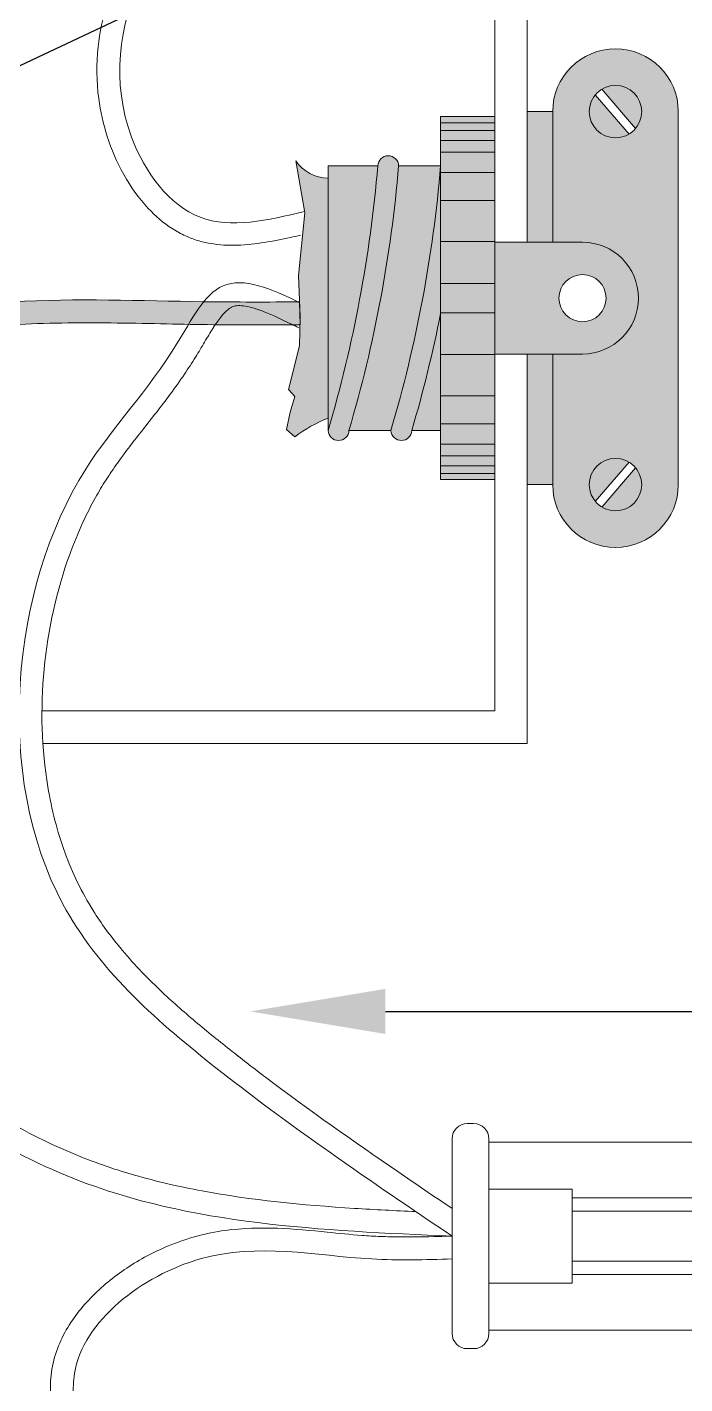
# Model space of a CAD drawing. Header units: millimetres. Extents: x 86 to 500, y -52 to 256.
# Drawn here: x 195.61 to 199.5, y 72.05 to 80.07 of the extents above; entities that cross this region are included whole.
import ezdxf

# ---------------------------------------------------------------- set-up
doc = ezdxf.new("R2010")
doc.units = ezdxf.units.MM

msp = doc.modelspace()

# ---------------------------------------------------------------- hatches: boundary and pattern name
at = {"lineweight": 0, "transparency": 33554687}
h = msp.add_hatch(color=9, dxfattribs=at)
h.dxf.hatch_style = 1
edge = h.paths.add_edge_path()
edge.add_line((190.1343837993942, 78.80148715797532), (190.3109868892031, 78.80148715797532))
edge.add_line((190.3109868892031, 78.80148715797532), (190.3109868892031, 79.57395103827639))
edge.add_ellipse((189.9393407155471, 79.57395103875297), major_axis=(0.2627935295942119, 0.2627935295942119), ratio=0.999999999999935, start_angle=314.9999999999981, end_angle=494.9999999999981)
edge.add_line((189.5676945418911, 79.57395103922954), (189.5676945411757, 77.36768878976))
edge.add_ellipse((189.9393407156066, 77.36768878964085), major_axis=(0.262793530142143, 0.262793530142143), ratio=0.9999999999999234, start_angle=134.9999999816297, end_angle=314.9999999816297)
edge.add_line((190.3109868900376, 77.36768878952171), (190.3109868900376, 78.14015267006016))
edge.add_line((190.3109868900376, 78.14015267006016), (190.1343837993942, 78.14015267053765))
edge.add_ellipse((190.1343837993942, 78.47081991425648), major_axis=(-0.2338170503498552, 0.2338170503498552), ratio=0.9999999999999839, start_angle=-45.00000000000051, end_angle=134.9999999999995, ccw=False)
edge = h.paths.add_edge_path(flags=16)
edge.add_ellipse((189.939340715249, 79.57395103827594), major_axis=(0.1097161613463365, 0.1097161613463365), ratio=0.9999999999998871, start_angle=225.0000000000032, end_angle=405.00000000000324, ccw=False)
edge.add_ellipse((189.939340715249, 79.57395103827594), major_axis=(0.1097161613463365, 0.1097161613463365), ratio=0.9999999999998871, start_angle=45.00000000000318, end_angle=225.0000000000032, ccw=False)
edge = h.paths.add_edge_path(flags=16)
edge.add_ellipse((189.939340715249, 77.36768878952125), major_axis=(0.1097161615148262, 0.1097161615148262), ratio=0.9999999999999781, start_angle=225.0000000000006, end_angle=405.0000000000006, ccw=False)
edge.add_ellipse((189.939340715249, 77.36768878952125), major_axis=(0.1097161615148262, 0.1097161615148262), ratio=0.9999999999999781, start_angle=45.00000000000068, end_angle=225.0000000000006, ccw=False)
h.paths.add_polyline_path([(190.4613851878241, 78.80148715797532), (190.4613851892547, 79.57395103899125), (190.3109868892031, 79.57395103827639), (190.3109868892031, 78.80148715797532)])
h.paths.add_polyline_path([(190.4613851900892, 77.36768878952171), (190.4613851892547, 78.14015267077593), (190.3109868900376, 78.14015267006016), (190.3109868900376, 77.36768878952171)])
h.paths.add_polyline_path([(198.7162082932793, 78.80148715773703), (198.7162082932793, 79.57395103851468), (198.5658099925124, 79.57395103875297), (198.5658099925124, 78.8014871582127)])
h.paths.add_polyline_path([(198.7162082925635, 77.36768878880503), (198.7162082925635, 78.14015266982187), (198.5658099925124, 78.14015266982187), (198.5658099925124, 77.36768878999828)])
edge = h.paths.add_edge_path()
edge.add_line((199.4595006407105, 77.36768878904513), (199.4595006407105, 79.57395103899125))
edge.add_ellipse((199.0878544669949, 79.57395103875297), major_axis=(0.262793529636328, 0.262793529636328), ratio=0.9999999999999937, start_angle=315.000000036736, end_angle=495.000000036736)
edge.add_line((198.7162082932793, 79.57395103851468), (198.7162082932793, 78.80148715773703))
edge.add_line((198.7162082932793, 78.80148715773703), (198.8928113817767, 78.8014871584528))
edge.add_ellipse((198.8928113821343, 78.47081991437608), major_axis=(0.2338170506029215, 0.2338170506029215), ratio=0.9999999999999619, start_angle=225.0000000619738, end_angle=405.00000006197376, ccw=False)
edge.add_line((198.892811382492, 78.14015267029936), (198.7162082925635, 78.14015266982187))
edge.add_line((198.7162082925635, 78.14015266982187), (198.7162082925635, 77.36768878880503))
edge.add_ellipse((199.087854466637, 77.36768878892508), major_axis=(-0.2627935298894002, 0.2627935298894002), ratio=0.9999999999999274, start_angle=45.0000000185104, end_angle=225.0000000185104)
edge = h.paths.add_edge_path(flags=16)
edge.add_ellipse((199.0878544666368, 77.36768878964085), major_axis=(-0.109716161599395, 0.109716161599395), ratio=0.9999999999999798, start_angle=-45.000000000000625, end_angle=134.9999999999994, ccw=False)
edge.add_ellipse((199.0878544666368, 77.36768878964085), major_axis=(-0.109716161599395, 0.109716161599395), ratio=0.9999999999999798, start_angle=134.9999999999994, end_angle=314.99999999999943, ccw=False)
edge = h.paths.add_edge_path(flags=16)
edge.add_ellipse((199.0878544669947, 79.57395103839508), major_axis=(-0.109716161430587, 0.109716161430587), ratio=0.999999999999829, start_angle=-44.99999986785042, end_angle=135.0000001321496, ccw=False)
edge.add_ellipse((199.0878544669947, 79.57395103839508), major_axis=(-0.109716161430587, 0.109716161430587), ratio=0.999999999999829, start_angle=135.0000001321496, end_angle=315.0000001321496, ccw=False)
h = msp.add_hatch(color=252, dxfattribs=at)
h.dxf.hatch_style = 1
edge = h.paths.add_edge_path()
edge.add_line((190.05865277942, 79.67314732757677), (189.8585891729192, 79.44145779124392))
edge.add_ellipse((189.9393407152135, 79.57395103763292), major_axis=(-0.1097161608916774, 0.1097161608916774), ratio=0.9999999999999055, start_angle=103.6386671987132, end_angle=135.0000000131162)
edge.add_ellipse((189.939340715516, 79.57395103883209), major_axis=(0.1097161617396069, 0.1097161617396069), ratio=0.9999999999999704, start_angle=224.9999999013887, end_angle=354.7402031685654)
edge = h.paths.add_edge_path()
edge.add_ellipse((189.9393407168547, 79.57395103820497), major_axis=(-0.1097161613965694, 0.1097161613965694), ratio=0.9999999999995967, start_angle=-76.36133221941517, end_angle=-44.99999940709)
edge.add_ellipse((189.9393407155318, 79.57395103841205), major_axis=(0.1097161612500874, 0.1097161612500874), ratio=0.9999999999999531, start_angle=45.00000010443824, end_angle=174.7402033698151)
edge.add_line((189.8200286525086, 79.47475474969087), (190.020092258175, 79.70644428602372))
edge = h.paths.add_edge_path()
edge.add_ellipse((189.9393407147973, 77.36768878968644), major_axis=(-0.1097161613980172, 0.1097161613980172), ratio=0.9999999999998797, start_angle=185.259796566013, end_angle=314.9999998331872)
edge.add_ellipse((189.9393407157046, 77.36768878889018), major_axis=(-0.1097161619610481, 0.1097161619610481), ratio=0.9999999999996345, start_angle=-44.99999983175279, end_angle=-13.63866701734272)
edge.add_line((189.8585891722038, 77.50018203631498), (190.0586527778702, 77.2684925006979))
edge = h.paths.add_edge_path()
edge.add_ellipse((189.9393407134561, 77.367688790308), major_axis=(0.1097161620711561, 0.1097161620711561), ratio=0.9999999999998637, start_angle=225.0000006620567, end_angle=256.3613334743858)
edge.add_line((190.020092258175, 77.2351955434433), (189.8200286517933, 77.4668850785838))
edge.add_ellipse((189.939340715342, 77.36768878967251), major_axis=(-0.1097161616217846, 0.1097161616217846), ratio=0.9999999999999871, start_angle=5.259796700270203, end_angle=134.9999999656386)
edge = h.paths.add_edge_path()
edge.add_ellipse((199.0878544663537, 79.57395103865042), major_axis=(-0.1097161612500097, 0.1097161612500097), ratio=0.9999999999999964, start_angle=185.2597966301026, end_angle=314.999999895479)
edge.add_ellipse((199.0878544653292, 79.57395103950512), major_axis=(0.1097161606456844, 0.1097161606456844), ratio=0.999999999999846, start_angle=44.99999951715563, end_angle=76.36133232948666)
edge.add_line((199.0071029243069, 79.70644428626201), (199.2071665293767, 79.47475474992916))
edge = h.paths.add_edge_path()
edge.add_ellipse((199.0878544661212, 79.57395103638459), major_axis=(-0.1097161600089429, 0.1097161600089429), ratio=0.9999999999997591, start_angle=135.0000004546835, end_angle=166.3613332688298)
edge.add_line((199.168606008847, 79.4414577917205), (198.9685424031811, 79.6731473271002))
edge.add_ellipse((199.0878544669738, 79.57395103859409), major_axis=(0.109716161571301, 0.109716161571301), ratio=0.9999999999999049, start_angle=95.25979687292083, end_angle=225.0000001398502)
edge = h.paths.add_edge_path()
edge.add_ellipse((199.0878544644884, 77.36768879025732), major_axis=(0.1097161611634776, 0.1097161611634776), ratio=0.9999999999995575, start_angle=13.63866639255873, end_angle=44.99999920670788)
edge.add_ellipse((199.0878544667277, 77.36768878961016), major_axis=(-0.109716161621097, 0.109716161621097), ratio=0.9999999999998829, start_angle=-44.99999996641899, end_angle=84.7402033005054)
edge.add_line((198.9685424031811, 77.2684925006979), (199.168606008847, 77.5001820358384))
edge = h.paths.add_edge_path()
edge.add_line((199.2071665293767, 77.46688507786894), (199.0071029235916, 77.23519554272752))
edge.add_ellipse((199.0878544670952, 77.3676887901623), major_axis=(0.1097161619681109, 0.1097161619681109), ratio=0.99999999999976, start_angle=193.6386670183855, end_angle=224.9999998307206)
edge.add_ellipse((199.0878544663535, 77.3676887891472), major_axis=(0.1097161612503381, 0.1097161612503381), ratio=0.9999999999999564, start_angle=225.0000001046061, end_angle=354.7402033699726)
h = msp.add_hatch(color=252, dxfattribs=at)
h.dxf.hatch_style = 1
h.paths.add_polyline_path([(198.3735009668664, 79.50736531511484), (198.3735009668664, 79.54454506078855), (198.0532729334429, 79.54454506126513), (198.0532729334429, 79.50736531535313)])
h.paths.add_polyline_path([(198.3735009668664, 79.4619234193915), (198.3735009668664, 79.50736531511484), (198.0532729334429, 79.50736531535313), (198.0532729334429, 79.46192341962978)])
h.paths.add_polyline_path([(198.3735009661511, 79.40408829871285), (198.3735009668664, 79.4619234193915), (198.0532729334429, 79.46192341962978), (198.0532729334429, 79.40408829895023)])
h.paths.add_polyline_path([(198.3735009661511, 79.33385988179361), (198.3735009661511, 79.40408829871285), (198.0532729334429, 79.40408829895023), (198.0532729334429, 79.33385988250848)])
h.paths.add_polyline_path([(198.3735009661511, 79.21405856648562), (198.3735009661511, 79.33385988179361), (198.0532729334429, 79.33385988250848), (198.0532729341582, 79.21405856624733)])
h.paths.add_polyline_path([(198.3735009668664, 79.0488152836906), (198.3735009661511, 79.21405856648562), (198.0532729341582, 79.21405856624733), (198.0532729334429, 79.0488152836906)])
h.paths.add_polyline_path([(198.3735009661511, 78.8050814344042), (198.3735009668664, 79.0488152836906), (198.0532729334429, 79.0488152836906), (198.0532729341582, 78.8050814344042)])
h.paths.add_polyline_path([(198.3735009661511, 78.55721651116528), (198.3735009661511, 78.8050814344042), (198.0532729341582, 78.8050814344042), (198.0532729341582, 78.55721651092699)])
h.paths.add_polyline_path([(198.3735009675817, 78.38442331782517), (198.3735009661511, 78.55721651116528), (198.0532729341582, 78.55721651092699), (198.0532729341582, 78.3844233171094)])
h.paths.add_polyline_path([(198.3735009653166, 78.13655839387047), (198.3735009675817, 78.38442331782517), (198.0532729341582, 78.3844233171094), (198.0532729348735, 78.13655839410785)])
h.paths.add_polyline_path([(198.3735009661511, 77.89282454482236), (198.3735009653166, 78.13655839387047), (198.0532729348735, 78.13655839410785), (198.0532729334429, 77.89282454553722)])
h.paths.add_polyline_path([(198.3735009661511, 77.72758126107328), (198.3735009661511, 77.89282454482236), (198.0532729334429, 77.89282454553722), (198.0532729334429, 77.72758126155077)])
h.paths.add_polyline_path([(198.3735009661511, 77.60777994624277), (198.3735009661511, 77.72758126107328), (198.0532729334429, 77.72758126155077), (198.0532729341582, 77.60777994624277)])
h.paths.add_polyline_path([(198.3735009661511, 77.53755152932263), (198.3735009661511, 77.60777994624277), (198.0532729341582, 77.60777994624277), (198.0532729341582, 77.53755152932263)])
h.paths.add_polyline_path([(198.3735009661511, 77.47971640864489), (198.3735009661511, 77.53755152932263), (198.0532729341582, 77.53755152932263), (198.0532729341582, 77.47971640864489)])
h.paths.add_polyline_path([(198.3735009661511, 77.43427451363732), (198.3735009661511, 77.47971640864489), (198.0532729341582, 77.47971640864489), (198.0532729341582, 77.43427451339721)])
h.paths.add_polyline_path([(198.3735009661511, 77.39709476772441), (198.3735009661511, 77.43427451363732), (198.0532729341582, 77.43427451339721), (198.0532729341582, 77.39709476772441)])
edge = h.paths.add_edge_path()
edge.add_line((197.3878218515717, 77.7616827437032), (197.3878218515717, 79.1799570840949))
edge.add_ellipse((197.3927958213281, 79.41992102314447), major_axis=(-0.1697165761193489, 0.1697165761193489), ratio=0.999999999999853, start_angle=79.93108535285631, end_angle=133.8125437880028, ccw=False)
edge.add_line((197.1960212050273, 79.28249037591104), (197.2498101083831, 78.97561908308126))
edge.add_line((197.2498101083831, 78.97561908308126), (197.2121578971939, 78.60414326373211))
edge.add_line((197.2121578971939, 78.60414326373211), (197.2229156782225, 78.36187649789917))
edge.add_line((197.2229156782225, 78.36187649789917), (197.2175367662505, 78.18959785286097))
edge.add_line((197.2175367662505, 78.18959785286097), (197.152990125616, 77.93117995539797))
edge.add_line((197.152990125616, 77.93117995539797), (197.1906423375205, 77.88811029354201))
edge.add_line((197.1906423375205, 77.88811029354201), (197.1637479058101, 77.79658723727334))
edge.add_line((197.1637479058101, 77.79658723727334), (197.1422323439912, 77.6942968529811))
edge.add_line((197.1422323439912, 77.6942968529811), (197.1906423360899, 77.65122719136343))
edge.add_ellipse((197.7341142828348, 76.91227438886517), major_axis=(-0.6486189178627155, 0.6486189178627155), ratio=0.9999999999999294, start_angle=337.1800654494336, end_angle=351.3330809705727, ccw=False)
edge = h.paths.add_edge_path(flags=17)
edge.add_line((197.6815982751452, 79.25328144470313), (197.3878218522861, 79.25328144446485))
edge.add_line((197.3878218522861, 79.25328144446485), (197.3878218501406, 77.68835838309406))
edge.add_ellipse((189.8185412171552, 79.9193438405818), major_axis=(5.579933037788791, 5.579933037788791), ratio=0.9999999999999811, start_angle=298.5775368000571, end_angle=310.1581582757589)
edge = h.paths.add_edge_path()
edge.add_ellipse((197.7432913299489, 79.25098592954052), major_axis=(0.04365376502037659, 0.04365376502037659), ratio=0.9999999999931558, start_angle=317.1309158943037, end_angle=492.8690845487553)
edge.add_ellipse((189.8185412172044, 79.91934384057257), major_axis=(5.579933037753474, 5.579933037753474), ratio=0.999999999999994, start_angle=298.57753680002094, end_angle=310.1581582757959, ccw=False)
edge.add_ellipse((197.4495149045783, 77.69065389846153), major_axis=(0.04365376476693103, 0.04365376476693103), ratio=0.9999999999999996, start_angle=137.1309156536804, end_angle=312.8690843463197)
edge.add_ellipse((189.941927324053, 79.91934384433938), major_axis=(-5.579933039880746, 5.579933039880746), ratio=0.9999999999999323, start_angle=208.5775367779489, end_angle=220.1581582536801)
edge = h.paths.add_edge_path()
edge.add_line((198.0532729334429, 79.2532814454189), (197.804984384735, 79.25328144518062))
edge.add_ellipse((189.9419273240609, 79.91934384433793), major_axis=(-5.579933039875407, 5.579933039875407), ratio=0.9999999999999885, start_angle=208.5775367779417, end_angle=220.1581582536844, ccw=False)
edge.add_line((197.511207959016, 77.68835838309406), (197.7594965098694, 77.68835838309406))
edge.add_ellipse((190.1902158726666, 79.91934383387826), major_axis=(-5.579933039308925, 5.579933039308925), ratio=0.9999999999999947, start_angle=208.5775368554016, end_angle=220.1581583311443)
edge = h.paths.add_edge_path()
edge.add_line((198.0532729341582, 78.3802535149207), (198.0532729334429, 79.2532814454189))
edge.add_ellipse((190.1902158726332, 79.91934383388454), major_axis=(-5.579933039332835, 5.579933039332835), ratio=0.99999999999999, start_angle=208.5775368554266, end_angle=220.1581583311195, ccw=False)
edge.add_ellipse((197.8211895638898, 77.69065389844599), major_axis=(0.0436537644717017, 0.0436537644717017), ratio=0.9999999999999997, start_angle=137.1309156536731, end_angle=312.8690843463269)
edge.add_ellipse((190.3136019860682, 79.91934385514344), major_axis=(-5.579933039923543, 5.579933039923543), ratio=0.999999999999807, start_angle=208.5775366963009, end_angle=213.7530331342626)
edge = h.paths.add_edge_path(flags=17)
edge.add_line((198.0532729341582, 77.68835838285577), (198.0532729341582, 78.3802535149207))
edge.add_ellipse((190.3136019861608, 79.91934385512064), major_axis=(5.579933039857196, 5.579933039857196), ratio=0.999999999999962, start_angle=298.5775366962642, end_angle=303.75303313428776, ccw=False)
edge.add_line((197.8828826179103, 77.68835838309406), (198.0532729341582, 77.68835838285577))
h = msp.add_hatch(color=9, dxfattribs=at)
h.dxf.hatch_style = 1
edge = h.paths.add_edge_path()
edge.add_line((190.6536942164495, 78.14015267053765), (190.6536942157342, 78.80148715749874))
edge.add_line((190.6536942157342, 78.80148715749874), (190.1343837993942, 78.80148715797532))
edge.add_ellipse((190.1343837993942, 78.47081991425648), major_axis=(0.2338170503498552, 0.2338170503498552), ratio=0.9999999999999839, start_angle=45.00000000000046, end_angle=225.0000000000005)
edge.add_line((190.1343837993942, 78.14015267053765), (190.6536942164495, 78.14015267053765))
edge = h.paths.add_edge_path(flags=16)
edge.add_ellipse((190.1343837990364, 78.4708199140182), major_axis=(0.09863673689451946, 0.09863673689451946), ratio=0.9999999999999111, start_angle=44.99999985300383, end_angle=224.9999998530037, ccw=False)
edge.add_ellipse((190.1343837990364, 78.4708199140182), major_axis=(0.09863673689451946, 0.09863673689451946), ratio=0.9999999999999111, start_angle=224.9999998530037, end_angle=404.9999998530037, ccw=False)
edge = h.paths.add_edge_path()
edge.add_ellipse((198.8928113821343, 78.47081991437608), major_axis=(0.2338170506029188, 0.2338170506029188), ratio=0.9999999999999843, start_angle=225.0000000619731, end_angle=405.0000000619731)
edge.add_line((198.8928113817767, 78.8014871584528), (198.3735009668664, 78.80148715869109))
edge.add_line((198.3735009668664, 78.80148715869109), (198.3735009653166, 78.14015266958359))
edge.add_line((198.3735009653166, 78.14015266958359), (198.892811382492, 78.14015267029936))
edge = h.paths.add_edge_path(flags=16)
edge.add_ellipse((198.892811382492, 78.4708199140182), major_axis=(0.09863673756849936, 0.09863673756849936), ratio=0.9999999999998963, start_angle=225.000000000003, end_angle=405.00000000000296, ccw=False)
edge.add_ellipse((198.892811382492, 78.4708199140182), major_axis=(0.09863673756849936, 0.09863673756849936), ratio=0.9999999999998963, start_angle=45.00000000000301, end_angle=225.000000000003, ccw=False)
h = msp.add_hatch(color=254, dxfattribs=at)
edge = h.paths.add_edge_path()
edge.add_line((187.1664936580257, 73.77197079793132), (187.1664936583958, 73.63418060049935))
edge.add_spline(control_points=[(187.1664936580257, 73.63418060079675), (187.4412580701903, 73.58125682488571), (187.7170131496989, 73.52832466569998), (188.4446265551643, 73.40549149600156), (188.8998187925415, 73.34534862676719), (189.6005079818562, 73.31827999058896), (189.8389374146061, 73.32006023064787), (190.232586275895, 73.34644899359864), (190.3860847702819, 73.3624026867501), (190.6474067784144, 73.40051446643974), (190.7547801897123, 73.41918486753639), (190.9694403750497, 73.46357073250874), (191.0766186394291, 73.489285273944), (191.3941375510291, 73.57827211085441), (191.6004884949522, 73.65332111350199), (191.9477908686005, 73.82527556506284), (192.0938255490857, 73.9155640062445), (192.2832653398111, 74.06964629617869), (192.3390986456477, 74.12092319384737), (192.4556246187287, 74.24367996684214), (192.5134827900731, 74.31643999687367), (192.617380056937, 74.46894582263121), (192.6634973493412, 74.54875046769303), (192.7963382255631, 74.81302647033863), (192.8652386461096, 75.0077436868296), (192.9829970286684, 75.40924472657207), (193.0318378918961, 75.61616632143159), (193.1316392105416, 76.02958851901167), (193.182584793885, 76.23607708207237), (193.2782445295649, 76.54352783409286), (193.3150411774711, 76.6493597523322), (193.3863780165509, 76.82596585074589), (193.4186331847506, 76.8980942272292), (193.48911730655, 77.03931823126004), (193.5272256148652, 77.10837598553826), (193.6495409518081, 77.30970111623901), (193.7417450464561, 77.43611085668726), (193.9244973120287, 77.64483672062033), (194.0119162733155, 77.73095278731489), (194.1819873952465, 77.87377239767193), (194.2632194385134, 77.93297290626651), (194.4074941382007, 78.02255991426591), (194.4690758927661, 78.05633263984782), (194.5949901374176, 78.11628741756613), (194.6596809490517, 78.14266833726106), (194.8910080514744, 78.22357843891314), (195.0661587465599, 78.26152916589854), (195.4306894244748, 78.30995836249531), (195.6199818074303, 78.32041621366625), (196.0052030484282, 78.32697521439695), (196.2011042590931, 78.3230917715182), (196.4896659457283, 78.31720895401122), (196.5826107203558, 78.31530230466069), (196.7673733552294, 78.31299702922024), (196.858896694501, 78.31252812567891), (197.0408498458461, 78.31243229809934), (197.1312780018645, 78.31280573788808), (197.2214002514676, 78.31333959594849)], knot_values=[0.6461580680801546, 0.6461580680801546, 0.6461580680801546, 0.6461580680801546, 21.45479789196638, 21.45479789196638, 55.15271753344817, 55.15271753344817, 72.26532692206275, 72.26532692206275, 83.07112840900795, 83.07112840900795, 90.51687257752101, 90.51687257752101, 97.96261674603407, 97.96261674603407, 112.8541050830602, 112.8541050830602, 124.9793082243575, 124.9793082243575, 130.4720305599364, 130.4720305599364, 137.2974250810933, 137.2974250810933, 144.1228196022501, 144.1228196022501, 159.1643611865532, 159.1643611865532, 174.2059027708562, 174.2059027708562, 189.2474443551593, 189.2474443551593, 197.3746427352723, 197.3746427352723, 203.2088291010777, 203.2088291010777, 209.0430154668831, 209.0430154668831, 220.711388198494, 220.711388198494, 230.1243593921866, 230.1243593921866, 238.0549608732645, 238.0549608732645, 243.7209598978692, 243.7209598978692, 249.386958922474, 249.386958922474, 263.4869699806436, 263.4869699806436, 277.5869810388132, 277.5869810388132, 291.6869920969828, 291.6869920969828, 298.3847528352711, 298.3847528352711, 305.0825135735593, 305.0825135735593, 311.7858297487566, 311.7858297487566, 311.7858297487566, 311.7858297487566], degree=3, periodic=0)
edge.add_line((197.2214002514676, 78.31333959594849), (197.2190633649877, 78.448631158858))
edge.add_spline(control_points=[(197.2190633644656, 78.4486311592209), (197.0319329734641, 78.4475266701329), (196.1121716256932, 78.44555497780948), (194.4906283310249, 78.56029705277615), (192.8579586435155, 76.71658098331591), (192.9242178159549, 74.19838355365755), (190.0174048519927, 73.22278716150413), (188.2909202777939, 73.55536752334774), (187.1664936580257, 73.77197079793132)], knot_values=[0, 0, 0, 0, 13.94361430568784, 68.25335162635707, 110.7329929612323, 180.9675987233705, 226.5730959240716, 311.7476788854763, 311.7476788854763, 311.7476788854763, 311.7476788854763], degree=3, periodic=0)

# ---------------------------------------------------------------- linework, layer by layer
at = {"linetype": 'ByBlock', "lineweight": -2, "transparency": 33554687}
for p, q in [((195.3843390134584, 79.76279546355335), (199.8205425878097, 81.849185917672)), ((197.7266758410115, 74.25185061827779), (199.8205425878097, 74.25185061827779))]:
    msp.add_line(p, q, dxfattribs=at)
at = {"lineweight": 0, "transparency": 33554687}
for p, q in [((198.5658099925124, 78.8014871582127), (198.5658099925124, 81.10475797501567)), ((198.3735009661511, 76.02919087949886), (198.3735009661511, 80.91244894877582)), ((199.0071029243069, 79.70644428626201), (199.2071665293767, 79.47475474992916)), ((198.9685424031811, 79.6731473271002), (199.168606008847, 79.4414577917205)), ((198.0532729341582, 77.39709476772441), (198.0532729334429, 79.54454506126513)), ((198.0532729334429, 79.54454506126513), (198.3735009668664, 79.54454506078855)), ((198.3735009668664, 79.54454506078855), (198.3735009661511, 77.39709476772441)), ((198.7162082932793, 79.57395103851468), (198.5658099925124, 79.57395103875297)), ((198.5658099925124, 79.57395103875297), (198.5658099925124, 78.8014871582127)), ((198.7162082932793, 78.80148715773703), (198.7162082932793, 79.57395103851468)), ((199.4595006407105, 79.57395103899125), (199.4595006407105, 77.36768878904513)), ((198.0532729334429, 79.50736531535313), (198.3735009668664, 79.50736531511484)), ((198.0532729334429, 79.46192341962978), (198.3735009668664, 79.4619234193915)), ((198.0532729334429, 79.40408829895023), (198.3735009661511, 79.40408829871285)), ((198.0532729334429, 79.33385988250848), (198.3735009661511, 79.33385988179361)), ((197.1960212050273, 79.28249037591104), (197.2498101083831, 78.97561908308035)), ((197.6815982751452, 79.25328144470313), (197.3878218522861, 79.25328144446485)), ((197.3878218522861, 79.25328144446485), (197.3878218501406, 77.68835838309406)), ((198.0532729334429, 79.2532814454189), (197.804984384735, 79.25328144518062)), ((198.0532729341582, 79.21405856624733), (198.3735009661511, 79.21405856648562)), ((198.0532729334429, 79.0488152836906), (198.3735009668664, 79.0488152836906)), ((197.2498101083831, 78.97561908308035), (197.2121578971939, 78.60414326373211)), ((198.0532729341582, 78.8050814344042), (198.3735009661511, 78.8050814344042)), ((198.3735009668664, 78.80148715869109), (198.8928113817767, 78.8014871584528)), ((197.2121578971939, 78.60414326373211), (197.2229156782225, 78.36187649789917)), ((198.0532729341582, 78.55721651092699), (198.3735009661511, 78.55721651116528)), ((197.2190633644656, 78.4486311592209), (197.2214002514676, 78.31333959594849)), ((197.2229156782225, 78.36187649789917), (197.2175367662505, 78.18959785286097)), ((198.0532729341582, 78.3844233171094), (198.3735009675817, 78.38442331782517)), ((197.2175367662505, 78.18959785286097), (197.152990125616, 77.93117995539797)), ((198.0532729348735, 78.13655839410785), (198.3735009653166, 78.13655839387047)), ((198.3735009653166, 78.14015266958359), (198.892811382492, 78.14015267029936)), ((198.5658099925124, 75.83688185206574), (198.5658099925124, 78.14015266982187)), ((198.5658099925124, 78.14015266982187), (198.5658099925124, 77.36768878999828)), ((198.7162082925635, 77.36768878880503), (198.7162082925635, 78.14015266982187)), ((197.152990125616, 77.93117995539797), (197.1906423375205, 77.88811029354201)), ((197.1906423375205, 77.88811029354201), (197.1637479058101, 77.79658723727334)), ((198.0532729334429, 77.89282454553722), (198.3735009661511, 77.89282454482236)), ((197.1637479058101, 77.79658723727334), (197.1422323439912, 77.6942968529811)), ((197.1422323439912, 77.6942968529811), (197.1906423360899, 77.65122719136343)), ((197.7594965098694, 77.68835838309406), (197.511207959016, 77.68835838309406)), ((198.0532729341582, 77.68835838285577), (197.8828826179103, 77.68835838309406)), ((198.0532729334429, 77.72758126155077), (198.3735009661511, 77.72758126107328)), ((198.0532729341582, 77.60777994624277), (198.3735009661511, 77.60777994624277)), ((198.0532729341582, 77.53755152932172), (198.3735009661511, 77.53755152932172)), ((198.0532729341582, 77.47971640864489), (198.3735009661511, 77.47971640864489)), ((198.9685424031811, 77.2684925006979), (199.168606008847, 77.5001820358384)), ((199.0071029235916, 77.23519554272752), (199.2071665293767, 77.46688507786894)), ((198.0532729341582, 77.43427451339721), (198.3735009661511, 77.43427451363732)), ((198.3735009661511, 77.39709476772441), (198.0532729341582, 77.39709476772441)), ((198.5658099925124, 77.36768878999828), (198.7162082925635, 77.36768878880503)), ((195.6945974847869, 76.02919087973714), (198.3735009661511, 76.02919087949886)), ((195.6999206351831, 75.83688185349638), (198.5658099925124, 75.83688185206574)), ((198.2486399787264, 73.58827040115466), (198.2110926092461, 73.5882704004398)), ((198.121052183231, 73.49822997490082), (198.121052183231, 72.34716907778875)), ((198.3386804039075, 72.34716907731217), (198.338680404742, 73.49822997561569)), ((199.6439513835505, 73.47935879293618), (198.3386804039075, 73.47935879222041)), ((198.3386804039075, 73.47935879222041), (198.338680404742, 72.36604026023087)), ((198.3386804031931, 73.20102919117107), (198.3386804031931, 72.64436986032615)), ((198.8314254179792, 73.20102919140936), (198.3386804031931, 73.20102919117107)), ((198.8314254186946, 72.64436986199507), (198.8314254179792, 73.20102919140936)), ((198.8314254186946, 73.14980709735028), (199.5960878508883, 73.14980709782776)), ((198.8314254194099, 73.07064559856553), (199.5960878508883, 73.07064559880382)), ((198.8314254186946, 72.77475345340736), (199.5960878500538, 72.77475345364746)), ((198.3386804031931, 72.64436986032615), (198.8314254186946, 72.64436986199507)), ((198.8314254179792, 72.69559195486181), (199.5960878508883, 72.69559195462352)), ((198.338680404742, 72.36604026023087), (199.6439513835505, 72.36604025999168)), ((198.2110926076963, 72.2571286517732), (198.2486399780111, 72.2571286517732))]:
    msp.add_line(p, q, dxfattribs=at)
for centre, major_axis, ratio, start_param, end_param in [((199.0878544666368, 79.57395103851468), (0.2627935297313138, 0.2627935297313138), 0.9999999999999821, 5.497787161972019, 8.639379815561812), ((199.0878544666368, 79.57395103851468), (0.1097161614241479, 0.1097161614241479), 0.9999999999999745, 5.497787143782125, 11.78097245096171), ((197.7432913299396, 79.25098592988161), (-0.04365376492148108, 0.04365376492148108), 0.9999999999966556, 3.964182309505933, 7.031391930733292), ((197.3927958222227, 79.41992102352287), (-0.1697165762139428, 0.1697165762139428), 0.9999999999998759, 1.395060508684902, 2.335469420353896), ((189.8185412185982, 79.91934383455282), (5.579933036646461, 5.579933036646461), 0.9999999999999344, 5.211161107558699, 5.413281027199368), ((189.9419273274736, 79.91934383407715), (5.579933036646461, 5.579933036646461), 0.9999999999999344, 5.211161107558699, 5.413281027199368), ((190.1902158776122, 79.91934383455282), (5.579933036646461, 5.579933036646461), 0.9999999999999344, 5.211161107558699, 5.413281027199368), ((198.8928113832073, 78.47081991449522), (-0.2338170504767203, 0.2338170504767203), 0.9999999999999307, 2.356194552037957, 5.49778720562775), ((198.8928113832073, 78.47081991449522), (-0.09863673715650544, 0.09863673715650544), 0.9999999999999304, 3.926990816987276, 10.21017612416686), ((190.313601986488, 79.91934383407715), (5.579933036645979, 5.579933036645979), 0.9999999999999711, 5.211161107558715, 5.30149062781978), ((197.7341142807797, 76.9122743898979), (0.6486189167248745, 0.6486189167248745), 0.9999999999994884, 1.172513300754624, 1.419530002275566), ((197.4495149056517, 77.69065389791649), (-0.04365376492148108, 0.04365376492148108), 0.9999999999966556, 0.8225896559161399, 3.889799277143498), ((197.8211895646647, 77.69065389791649), (-0.04365376492148108, 0.04365376492148108), 0.9999999999966556, 0.8225896559161399, 3.889799277143498), ((199.0878544666368, 77.36768878928342), (0.1097161614241479, 0.1097161614241479), 0.9999999999999745, 5.497787143782125, 11.78097245096171), ((199.0878544666368, 77.36768878928342), (0.2627935297313138, 0.2627935297313138), 0.9999999999999821, 2.356194508382226, 5.497787161972019), ((198.2110926090081, 73.49822997466276), (0.06366819564786456, 0.06366819564786456), 0.9999999999999905, 0.7853981607535269, 2.356194487548414), ((198.2486399789647, 73.4982299753774), (-0.06366819564802981, 0.06366819564802981), 0.9999999999998505, 3.926990819633767, 5.497787146428514), ((198.2110926084715, 72.34716907701363), (-0.06366819526843183, 0.06366819526843183), 0.9999999999999248, 0.7853981547889433, 2.356194481583764), ((198.2486399781898, 72.34716907749089), (0.06366819560590337, 0.06366819560590337), 0.9999999999999364, 3.926990815002434, 5.497787141797267)]:
    msp.add_ellipse(centre, major_axis=major_axis, ratio=ratio, start_param=start_param, end_param=end_param, dxfattribs=at)
for points, knots in [([(197.2190633643465, 78.44863115898261), (197.0319329732262, 78.44752666989461), (196.1121716256932, 78.44555497757119), (194.4906283307866, 78.56029705277615), (192.8579586435155, 76.71658098307762), (192.9242178157166, 74.19838355342017), (190.017404851754, 73.22278716126584), (188.2909202777939, 73.55536752310854), (187.1664936580257, 73.77197079769303), (187.9148665355644, 73.94219750120828), (189.2974400303589, 74.25668100996609), (191.7136044098353, 74.71952175474689), (192.5695557098722, 76.57555024535759), (193.5226407841807, 78.80972878405555), (192.2946904927832, 79.10043912850779), (191.9556279291903, 78.88919951745629), (191.7962111786202, 78.78988117328754), (192.1126934006708, 79.04035615718112), (192.6075541424308, 79.43200607520339), (193.4359927894708, 80.6750348916139), (191.7056392636461, 81.71077559235528), (191.0564760414679, 82.65811258007398), (190.7784343443706, 83.06386443844895), (191.636164190944, 82.58721002391576), (193.0795856612478, 81.78507725612053), (195.2354128694662, 82.37053228177956), (196.758046139929, 84.07412517053308), (197.7778443730896, 82.6157901787401), (197.5287331146757, 81.27680487883481), (196.2159028462422, 80.74834917226144), (196.0811591653307, 79.51078577052249), (196.5918055251461, 78.82698788386733), (197.0301489464302, 78.931642760459), (197.2483854486542, 78.98374691692516)], [0, 0, 0, 0, 13.94361430568784, 68.25335162635707, 110.7329929612323, 180.9675987233705, 226.5730959240716, 311.7476788854763, 311.7476788854763, 311.7476788854763, 1485.787257959601, 2480.714583733887, 3701.074338523816, 4688.128872328289, 4999.999627420229, 5276.752096836357, 5276.752096836357, 5276.752096836357, 5895.058581226259, 6243.553971259014, 7279.544579030551, 8055.701625426929, 8055.701625426929, 8055.701625426929, 9450.772834529806, 10403.3822428921, 11356.70496327843, 11986.26610044861, 12398.13226005062, 13283.85383378062, 13759.04338873042, 14071.06210283628, 14380.42935528843, 14380.42935528843, 14380.42935528843, 14380.42935528843]), ([(190.712711094816, 82.94559650436531), (190.8983374292449, 82.84244119158848), (191.0846902602509, 82.73887267843384), (191.5708287492591, 82.48058715048955), (191.8722962547146, 82.33192090669763), (192.4329223558508, 82.11151914206675), (192.6906296784475, 82.03098532143758), (193.0850389090376, 81.95586367741726), (193.2183628046111, 81.93847716108485), (193.6168559425675, 81.91446133652789), (193.8841429075794, 81.93470434156552), (194.416967473109, 82.05250780597817), (194.6825272715884, 82.15003187314142), (195.0252153379517, 82.33106173673787), (195.1063495554524, 82.37808838716683), (195.2383871630029, 82.46165278020999), (195.2896984988049, 82.49594525734119), (195.39122253557, 82.56709822693938), (195.4414652211264, 82.60387796870236), (195.5907585930424, 82.71605176678804), (195.6884018246726, 82.79328455868836), (195.8798700644567, 82.94320530549157), (195.9737039968565, 83.01589070049431), (196.1565354718761, 83.14718851057205), (196.2455574502544, 83.20575990739962), (196.3999669694501, 83.29073700395747), (196.4665758057433, 83.32110285774343), (196.5804684513407, 83.35907376972318), (196.6289105615216, 83.36999920598191), (196.7211875712471, 83.37943819895918), (196.7649862085179, 83.37806640664257), (196.8273925566279, 83.36662532511855), (196.8466258316832, 83.3617322398768), (196.8854506240684, 83.34886220613589), (196.9052576251822, 83.34081222835721), (196.982319504221, 83.30370310393482), (197.0413912229143, 83.2630583175769), (197.156068930705, 83.15968353692188), (197.2116429172353, 83.09707492271536), (197.3131137005882, 82.956956887876), (197.3590316754177, 82.87947155324127), (197.4363619298535, 82.71721708027053), (197.4677729954316, 82.63244813648362), (197.5004629817801, 82.50808201614382), (197.5088883379296, 82.46830716577642), (197.5213900600272, 82.3894561955085), (197.5255159663754, 82.35022968879821), (197.531779093583, 82.23353579512695), (197.5278025831773, 82.15705026045907), (197.505844438632, 82.01516390243705), (197.4890802040892, 81.94937612858939), (197.4501970964267, 81.84077588239779), (197.4308053928214, 81.79660902825526), (197.3896713829833, 81.71828608862052), (197.3686775577859, 81.68363804927958), (197.3223385965422, 81.6157492286311), (197.2970663444596, 81.58260948411134), (197.1919939969377, 81.45663000599052), (197.0985248274403, 81.3682616941087), (196.8962902412015, 81.19317933360253), (196.7876525477961, 81.1065156060804), (196.5730778712825, 80.92349825731435), (196.4670396793678, 80.82710703030716), (196.3298430709439, 80.67059053531648), (196.2899255846339, 80.62019631949534), (196.2264714433747, 80.52798149219689), (196.2014417035177, 80.48757563725576), (196.1381823752724, 80.37114767662206), (196.1049449278914, 80.29222248664973), (196.0541053440176, 80.12846887174783), (196.0364487875306, 80.04354387727744), (196.0164970923262, 79.85633935800706), (196.0171755693756, 79.75347041073928), (196.0401733845071, 79.57596077004564), (196.0565748837786, 79.50124189654525), (196.1049866197902, 79.35016775456552), (196.1378569837408, 79.27372393480437), (196.2190200548964, 79.12927698889871), (196.2672666948631, 79.06124422255652), (196.366035906394, 78.95625909510727), (196.4130333429172, 78.91576327601433), (196.4904379905062, 78.8658916691893), (196.5169443889455, 78.85124041000472), (196.5677672842341, 78.82808503810065), (196.5918952337103, 78.81896232715735), (196.6403066902951, 78.80424065009265), (196.664660737236, 78.79854514948056), (196.7437439364987, 78.78463931599617), (196.7982766247584, 78.78214545789888), (196.9055944042995, 78.78573319688803), (196.9584656374051, 78.79181322542354), (197.0624963018492, 78.8081840280638), (197.1136751436786, 78.81849711481209), (197.1842279538707, 78.83352787843705), (197.2044868145778, 78.83794572297211), (197.2245363348322, 78.84231738892686)], [0, 0, 0, 0, 14.90126059182894, 14.90126059182894, 38.64294635833615, 38.64294635833615, 58.34537497117292, 58.34537497117292, 68.27723498307904, 68.27723498307904, 87.78031227144696, 87.78031227144696, 107.2833895598149, 107.2833895598149, 113.3750964048189, 113.3750964048189, 117.2612731608094, 117.2612731608094, 121.1474499167998, 121.1474499167998, 128.9198034287807, 128.9198034287807, 136.6921569407616, 136.6921569407616, 144.4645104527425, 144.4645104527425, 150.7536927557065, 150.7536927557065, 155.8070663867365, 155.8070663867365, 160.8604400177666, 160.8604400177666, 163.1463513268658, 163.1463513268658, 165.4322626359651, 165.4322626359651, 171.924309949841, 171.924309949841, 178.416357263717, 178.416357263717, 184.9084045775929, 184.9084045775929, 191.4004518914688, 191.4004518914688, 194.4689714148614, 194.4689714148614, 197.5374909382539, 197.5374909382539, 203.674529985039, 203.674529985039, 209.2898441825964, 209.2898441825964, 213.3661535117803, 213.3661535117803, 216.8323061637744, 216.8323061637744, 220.2984588157686, 220.2984588157686, 230.2546456914532, 230.2546456914532, 240.2108325671379, 240.2108325671379, 250.1670194428225, 250.1670194428225, 254.5711947589012, 254.5711947589012, 257.773111155714, 257.773111155714, 263.4112757423226, 263.4112757423226, 269.0494403289312, 269.0494403289312, 275.606044386387, 275.606044386387, 280.3827218975966, 280.3827218975966, 285.4131159722565, 285.4131159722565, 290.4435100469164, 290.4435100469164, 294.2167900677981, 294.2167900677981, 296.0491494218358, 296.0491494218358, 297.5798861206138, 297.5798861206138, 299.1106228193917, 299.1106228193917, 302.5560244312206, 302.5560244312206, 306.0014260430494, 306.0014260430494, 309.4468276548783, 309.4468276548783, 310.8520581490455, 310.8520581490455, 310.8520581490455, 310.8520581490455]), ([(191.8042795019939, 78.36187649766089), (192.1979633856515, 78.31909665070452), (193.0921492146342, 78.22192952118075), (193.3579870396385, 76.60501306656352), (193.501708555909, 75.14313923910686), (194.6207972642484, 73.99324484083172), (196.0556499997317, 73.01189142289422), (197.3483067361073, 72.9560696041217), (198.1210521829918, 72.9226995259869), (197.6408590819435, 73.24711536875839), (196.8055061851339, 73.81147523418531), (195.3618715728118, 75.0931078085041), (195.5399715613918, 77.14374836293337), (196.4161293501454, 78.01293881550919), (196.7373679847316, 78.661656174575), (197.0513853838044, 78.52628462043867), (197.2192916878059, 78.44348930565047)], [0, 0, 0, 0, 539.166783400432, 1224.625434743445, 2095.018414280873, 2766.78304312999, 3527.115521569619, 4657.199581502129, 4657.199581502129, 4657.199581502129, 4700.34474793663, 4732.255719729666, 4795.841030207906, 4818.561899625479, 4829.257714784549, 4840.917780101935, 4840.917780101935, 4840.917780101935, 4840.917780101935]), ([(197.9068587683038, 73.06758770052056), (197.7851617115336, 73.07318941918493), (197.6640191503363, 73.07933963171126), (197.2353095571595, 73.1065421153653), (196.9327536056832, 73.13590659276178), (196.5058052815991, 73.21539400759866), (196.3723113559083, 73.24612758008152), (196.1518464015323, 73.30969444743278), (196.063276398738, 73.33892448893675), (195.9015759141045, 73.4002493750204), (195.8279193657242, 73.43147480908556), (195.6820981772736, 73.49953352705143), (195.6100152035548, 73.53631887355914), (195.3961656555727, 73.65418495646645), (195.2567969309882, 73.74278292814415), (195.0178801960544, 73.91190067902699), (194.9170177577332, 73.98898684374035), (194.7582938115194, 74.11797441521776), (194.6992712604599, 74.16766302004817), (194.58292154177, 74.26888557473285), (194.5256993434029, 74.32042659917988), (194.3583795400456, 74.47788173953177), (194.2526402214364, 74.58663844696184), (194.0948444331481, 74.77153052631547), (194.0370973437622, 74.8454480792634), (193.941848659356, 74.98164263740546), (193.9025938970642, 75.04338139430183), (193.8367616600587, 75.15951471320295), (193.809239357193, 75.21366651550397), (193.7587145419913, 75.32455737200871), (193.735744471033, 75.38116772881676), (193.6727006738976, 75.55460387769836), (193.6384982117012, 75.67505892435202), (193.554055793603, 76.03982502380495), (193.5178196410731, 76.29688136330606), (193.4680273172455, 76.6662822579492), (193.454896777948, 76.76535148564471), (193.4263387643888, 76.96740868202323), (193.4107947808104, 77.07020208254926), (193.3682779204443, 77.30274469987035), (193.3393860343292, 77.43211497202992), (193.2624957300024, 77.67974839154249), (193.2145372292595, 77.7981580766791), (193.1206334912383, 77.95803882161272), (193.0864424171047, 78.00760405436631), (193.0157961520746, 78.09236275259173), (192.9806306007701, 78.12857108703793), (192.9177061272459, 78.18286873975921), (192.8919645495013, 78.2026404246426), (192.8389100304441, 78.23915531793773), (192.8115235374764, 78.25597484413265), (192.727272314866, 78.30255938521532), (192.6683420751885, 78.32845688644557), (192.5467519332962, 78.37246644989136), (192.4840720473127, 78.3905873843778), (192.2792352317171, 78.43983762899552), (192.1321174058514, 78.46052515140673), (191.9295186019733, 78.4843684798825), (191.874010053237, 78.4903984986895), (191.8188962032393, 78.49638747111476)], [5.304816431146383, 5.304816431146383, 5.304816431146383, 5.304816431146383, 14.12811930321739, 14.12811930321739, 36.76122839549668, 36.76122839549668, 47.34509590279146, 47.34509590279146, 54.64916676605466, 54.64916676605466, 60.9229569208885, 60.9229569208885, 67.19674707572233, 67.19674707572233, 79.74432738539, 79.74432738539, 89.1854560606883, 89.1854560606883, 94.84895293614939, 94.84895293614939, 100.5124498116105, 100.5124498116105, 111.8394435625327, 111.8394435625327, 119.1232304254203, 119.1232304254203, 124.9884103274205, 124.9884103274205, 129.9831081570439, 129.9831081570439, 134.9778059866673, 134.9778059866673, 144.9672016459142, 144.9672016459142, 164.0704614760237, 164.0704614760237, 170.8923700177959, 170.8923700177959, 177.7142785595682, 177.7142785595682, 186.4166616947777, 186.4166616947777, 195.1190448299872, 195.1190448299872, 199.3203767572029, 199.3203767572029, 202.8307414476714, 202.8307414476714, 205.0699666604079, 205.0699666604079, 207.3091918731443, 207.3091918731443, 211.7876422986171, 211.7876422986171, 216.2660927240899, 216.2660927240899, 226.1341888629837, 226.1341888629837, 229.8595985941664, 229.8595985941664, 229.8595985941664, 229.8595985941664]), ([(198.1210521829918, 73.08599445620712), (198.0136185357171, 73.1586101128214), (197.9063784983948, 73.23123936215507), (197.5356292495327, 73.48495915356762), (197.2741238913133, 73.66856284490586), (196.9512582745157, 73.91270217505462), (196.8849993561104, 73.96375923482083), (196.745671662052, 74.07349541607982), (196.6727384117441, 74.13219640222724), (196.5307885117128, 74.25185061827779), (196.4617005080774, 74.31289195505269), (196.3100947314098, 74.45701273337545), (196.2296477013426, 74.54127333775523), (196.0986966682273, 74.69962972870962), (196.0454366088704, 74.77221906295927), (195.9640912037686, 74.90174646607556), (195.9332906862098, 74.9570236071695), (195.8773971240118, 75.07202066842183), (195.8522706857518, 75.1316208180533), (195.785293929179, 75.31570753160577), (195.7518578083115, 75.4454930953134), (195.6915248162347, 75.80519181719956), (195.6849505264365, 76.04266106907016), (195.7299575054246, 76.51102215615447), (195.7815368388489, 76.74187929860273), (195.8825030042723, 77.01984975806408), (195.9086892084676, 77.08354821554349), (195.960445467075, 77.1953852252118), (195.9852553282573, 77.24424168077621), (196.0313829629019, 77.32711005464716), (196.0520460989075, 77.36178322735941), (196.0951022016599, 77.42925772896888), (196.1176601475083, 77.46236234775643), (196.1880205287532, 77.56097755590599), (196.2385470125275, 77.62579248467591), (196.343850729306, 77.75959085599061), (196.3986185600358, 77.82857001081629), (196.4816908237532, 77.9406487187498), (196.5099081338241, 77.98002567211279), (196.5599368544414, 78.05365549293674), (196.5818552827433, 78.08726202789421), (196.6126220160328, 78.13698582712277), (196.6217080361441, 78.15203902617577), (196.6393606714802, 78.18163577476662), (196.6479914847211, 78.19626937810062), (196.673456425269, 78.23925649634475), (196.6898885421353, 78.26670705214656), (196.7219601615267, 78.31667935219866), (196.737621573289, 78.33918349972828), (196.7673868915633, 78.3765672604195), (196.7814898917274, 78.39134974590434), (196.7997761928634, 78.4068220345116), (196.8054189033107, 78.41088968602344), (196.8138281563126, 78.41608064094544), (196.8169459632233, 78.41773035136339), (196.8234550981121, 78.42070342103125), (196.827159517725, 78.42203049007549), (196.8358499004441, 78.42432957855362), (196.8407513417798, 78.42525263444077), (196.8571270219879, 78.42699430719495), (196.8706284324723, 78.42692327324039), (196.9030570532875, 78.42294031492384), (196.9219021043374, 78.41902655044669), (196.9634811241232, 78.40724993625645), (196.9861975620585, 78.39941055956842), (197.0592650320129, 78.37072859994078), (197.1136644848186, 78.34483971301233), (197.184697276433, 78.30964152947581), (197.1991128488377, 78.30243891302234), (197.2136613162353, 78.29516961566151)], [2.269331033939527, 2.269331033939527, 2.269331033939527, 2.269331033939527, 11.9293982584274, 11.9293982584274, 35.78819477528221, 35.78819477528221, 41.9903008414367, 41.9903008414367, 48.90951907430941, 48.90951907430941, 55.82873730718212, 55.82873730718212, 64.79050106520995, 64.79050106520995, 71.90013254883876, 71.90013254883876, 76.94669309812963, 76.94669309812963, 81.9932536474205, 81.9932536474205, 92.08637474600226, 92.08637474600226, 109.1090312445162, 109.1090312445162, 126.1316877430302, 126.1316877430302, 131.3724287126572, 131.3724287126572, 135.6566030356876, 135.6566030356876, 138.8971017392168, 138.8971017392168, 142.137600442746, 142.137600442746, 148.6185978498045, 148.6185978498045, 155.099595256863, 155.099595256863, 158.429667775347, 158.429667775347, 161.0646071114559, 161.0646071114559, 162.1864202652041, 162.1864202652041, 163.3082334189523, 163.3082334189523, 165.5518597264487, 165.5518597264487, 167.7954860339451, 167.7954860339451, 170.0391123414415, 170.0391123414415, 171.1870666948425, 171.1870666948425, 171.9829107571161, 171.9829107571161, 173.0211557560318, 173.0211557560318, 174.0594007549476, 174.0594007549476, 176.0277748528323, 176.0277748528323, 177.9961489507171, 177.9961489507171, 179.9645230486018, 179.9645230486018, 183.9779051111221, 183.9779051111221, 184.9855162411502, 184.9855162411502, 184.9855162411502, 184.9855162411502]), ([(187.1664936580257, 73.63418060079675), (187.4412580701903, 73.58125682464743), (187.7170131495788, 73.52832466569907), (188.4446265551643, 73.40549149576327), (188.8998187925415, 73.34534862676719), (189.6005079817371, 73.31827999034886), (189.8389374144869, 73.32006023040776), (190.232586275895, 73.34644899336035), (190.3860847700432, 73.3624026867501), (190.6474067784144, 73.40051446620146), (190.7547801895932, 73.41918486729628), (190.9694403750497, 73.46357073227045), (191.0766186391913, 73.48928527370572), (191.3941375510291, 73.57827211061613), (191.6004884947144, 73.6533211132637), (191.9477908683613, 73.82527556482455), (192.0938255490857, 73.91556400600439), (192.2832653398111, 74.06964629617869), (192.3390986456477, 74.12092319360909), (192.4556246187287, 74.24367996660385), (192.5134827900731, 74.31643999687367), (192.6173800566987, 74.46894582239293), (192.663497349222, 74.54875046745474), (192.7963382255631, 74.81302647009852), (192.8652386459905, 75.00774368659131), (192.9829970285493, 75.40924472657207), (193.0318378918961, 75.6161663211933), (193.1316392105416, 76.02958851877338), (193.1825847936468, 76.23607708183408), (193.2782445295649, 76.54352783409286), (193.3150411772328, 76.64935975209391), (193.3863780164317, 76.8259658505076), (193.4186331845119, 76.8980942272292), (193.4891173064308, 77.03931823102175), (193.527225614627, 77.10837598529815), (193.6495409515693, 77.30970111600072), (193.7417450464561, 77.43611085644898), (193.9244973119095, 77.64483672038205), (194.0119162730768, 77.7309527870766), (194.1819873951274, 77.87377239743364), (194.2632194385134, 77.93297290602823), (194.4074941379624, 78.02255991402762), (194.4690758927661, 78.05633263960954), (194.5949901374176, 78.11628741732602), (194.6596809489326, 78.14266833702186), (194.8910080513553, 78.22357843891314), (195.0661587463216, 78.26152916566025), (195.4306894244748, 78.30995836249531), (195.6199818074303, 78.32041621342796), (196.005203048189, 78.32697521415867), (196.2011042590931, 78.3230917712799), (196.48966594549, 78.31720895377293), (196.5826107202367, 78.3153023044215), (196.7673733552294, 78.31299702898195), (196.8588966943818, 78.31252812567891), (197.0408498458461, 78.31243229785923), (197.1312780018645, 78.3128057376498), (197.2214002513485, 78.3133395957102)], [0.6461580680801546, 0.6461580680801546, 0.6461580680801546, 0.6461580680801546, 21.45479789196638, 21.45479789196638, 55.15271753344817, 55.15271753344817, 72.26532692206275, 72.26532692206275, 83.07112840900795, 83.07112840900795, 90.51687257752101, 90.51687257752101, 97.96261674603407, 97.96261674603407, 112.8541050830602, 112.8541050830602, 124.9793082243575, 124.9793082243575, 130.4720305599364, 130.4720305599364, 137.2974250810933, 137.2974250810933, 144.1228196022501, 144.1228196022501, 159.1643611865532, 159.1643611865532, 174.2059027708562, 174.2059027708562, 189.2474443551593, 189.2474443551593, 197.3746427352723, 197.3746427352723, 203.2088291010777, 203.2088291010777, 209.0430154668831, 209.0430154668831, 220.711388198494, 220.711388198494, 230.1243593921866, 230.1243593921866, 238.0549608732645, 238.0549608732645, 243.7209598978692, 243.7209598978692, 249.386958922474, 249.386958922474, 263.4869699806436, 263.4869699806436, 277.5869810388132, 277.5869810388132, 291.6869920969828, 291.6869920969828, 298.3847528352711, 298.3847528352711, 305.0825135735593, 305.0825135735593, 311.7858297487566, 311.7858297487566, 311.7858297487566, 311.7858297487566]), ([(196.4402575378023, 68.97136145583318), (196.6042832119062, 69.14213033596207), (196.6223977038459, 69.15861317936105), (196.6761204837159, 69.20782935849365), (196.7111080520951, 69.24033566847902), (196.8014897361592, 69.32784216490745), (196.8538124861317, 69.38256941357758), (196.9347710131007, 69.48231214872521), (196.9658431567743, 69.52738516369936), (197.0065356041984, 69.60304854289188), (197.0198310881453, 69.6338713058567), (197.0360250869587, 69.68498952904702), (197.0408829364375, 69.70509890738595), (197.0478578459817, 69.74709705058103), (197.0499683215218, 69.76890631118931), (197.0527376507118, 69.8530242396937), (197.0444497443038, 69.92036268130414), (197.0094382243948, 70.06035015050111), (196.9827813548642, 70.13287245718129), (196.9162610340911, 70.27591728082825), (196.8764351170855, 70.3464427231902), (196.8103157543734, 70.4478108021367), (196.786581891258, 70.48155888525162), (196.7377560482816, 70.54655457512035), (196.7126093412236, 70.57791212907796), (196.6351107347802, 70.66973346391842), (196.5806725756722, 70.72795503512498), (196.4674937531547, 70.84424537817176), (196.4087522322731, 70.90230232230351), (196.3055087639884, 71.00722960535222), (196.2615410605269, 71.05279008189336), (196.1824377163254, 71.13923368397718), (196.1473154207067, 71.17920029297966), (196.039021796663, 71.31005719534096), (195.9670510587291, 71.40783290735362), (195.8635427430474, 71.58465086117849), (195.8263305600487, 71.66035316506532), (195.7750583072499, 71.80311093417276), (195.7579935800629, 71.86927297249895), (195.7446109429204, 71.97908213964638), (195.7428987555101, 72.0217248534309), (195.7467677135066, 72.08833453622992), (195.7494368881777, 72.11214965430372), (195.7575685414865, 72.15958459464218), (195.7629757326442, 72.18293787923812), (195.7828094161347, 72.25170060530763), (195.8008328609064, 72.29579309669498), (195.8641293005541, 72.4180844513512), (195.9191714276864, 72.49121491471396), (196.0465942972498, 72.62340641561514), (196.1190837488963, 72.68252176180977), (196.2746002868013, 72.78572847477062), (196.3576475710467, 72.8298075703733), (196.4981605344616, 72.88810051265864), (196.5544485827283, 72.90737763014931), (196.6669415244662, 72.93760347071748), (196.7227409237223, 72.9485139001954), (196.8839471489989, 72.97064074197897), (196.9874418854312, 72.97285622755226), (197.1885309493147, 72.96551921454557), (197.2862142157152, 72.9560022420037), (197.451058158, 72.93938898984106), (197.5193924828365, 72.93230905119071), (197.6240563329058, 72.92426941314807), (197.661031653364, 72.92204176679752), (197.7357045560672, 72.91907964602615), (197.7733128602105, 72.91828030053239), (197.8869214483099, 72.91740045133702), (197.9637048580245, 72.91884522667988), (198.0666239662962, 72.92147518268757), (198.0919190297925, 72.92217504969722), (198.1173094986277, 72.92287765756737)], [0, 0, 0, 0, 1.66771066360819, 1.66771066360819, 5.00313199082457, 5.00313199082457, 10.69318110313272, 10.69318110313272, 15.44713087585388, 15.44713087585388, 18.76255908316809, 18.76255908316809, 20.94155053475346, 20.94155053475346, 23.12054198633882, 23.12054198633882, 29.06174431677899, 29.06174431677899, 35.00294664721915, 35.00294664721915, 40.94414897765932, 40.94414897765932, 44.08254132756714, 44.08254132756714, 47.22093367747495, 47.22093367747495, 53.49771837729057, 53.49771837729057, 59.77450307710619, 59.77450307710619, 64.3260098524155, 64.3260098524155, 67.95461903629077, 67.95461903629077, 75.60600895864289, 75.60600895864289, 80.92506556497415, 80.92506556497415, 85.26898410350209, 85.26898410350209, 87.96162741720296, 87.96162741720296, 89.45068966884905, 89.45068966884905, 90.93975192049514, 90.93975192049514, 93.91787642378733, 93.91787642378733, 99.58298749561794, 99.58298749561794, 105.2480985674486, 105.2480985674486, 110.9132096392792, 110.9132096392792, 114.5818561880706, 114.5818561880706, 118.250502736862, 118.250502736862, 125.3102628365526, 125.3102628365526, 132.3700229362432, 132.3700229362432, 137.5396006816603, 137.5396006816603, 140.4340395080711, 140.4340395080711, 143.3284783344819, 143.3284783344819, 149.1173559873035, 149.1173559873035, 150.9940064046383, 150.9940064046383, 150.9940064046383, 150.9940064046383]), ([(196.6771152629451, 69.02547000781215), (196.8968726499607, 69.22542863412738), (197.3650139843953, 69.65139337381666), (196.9247596377149, 70.66501208370121), (196.2364224953736, 71.19023100615775), (195.6305756436807, 72.1848593717757), (196.6439469175489, 72.9632182718681), (197.4645950114411, 72.76946105842555), (197.962231345051, 72.78323171342973), (198.1210521822765, 72.7876266235462)], [0, 0, 0, 0, 0.4073878005060099, 0.8678437214383128, 1.370945689247818, 1.811015599320008, 2.31407476144938, 2.821460332631265, 3.059298926412172, 3.059298926412172, 3.059298926412172, 3.059298926412172])]:
    msp.add_open_spline(points, degree=3, knots=knots, dxfattribs=at)
msp.add_open_spline([(197.3878218514516, 78.31444889846807), (197.3881393135386, 78.31445113269001), (197.3884567737179, 78.3144533676259), (197.3887742341355, 78.31445560208431)], degree=3, dxfattribs=at)
msp.add_solid([(197.7266758410115, 74.11851728494446), (196.9266758410114, 74.25185061827779), (197.7266758410115, 74.38518395161111)], dxfattribs=at)

doc.saveas('drawing.dxf')
